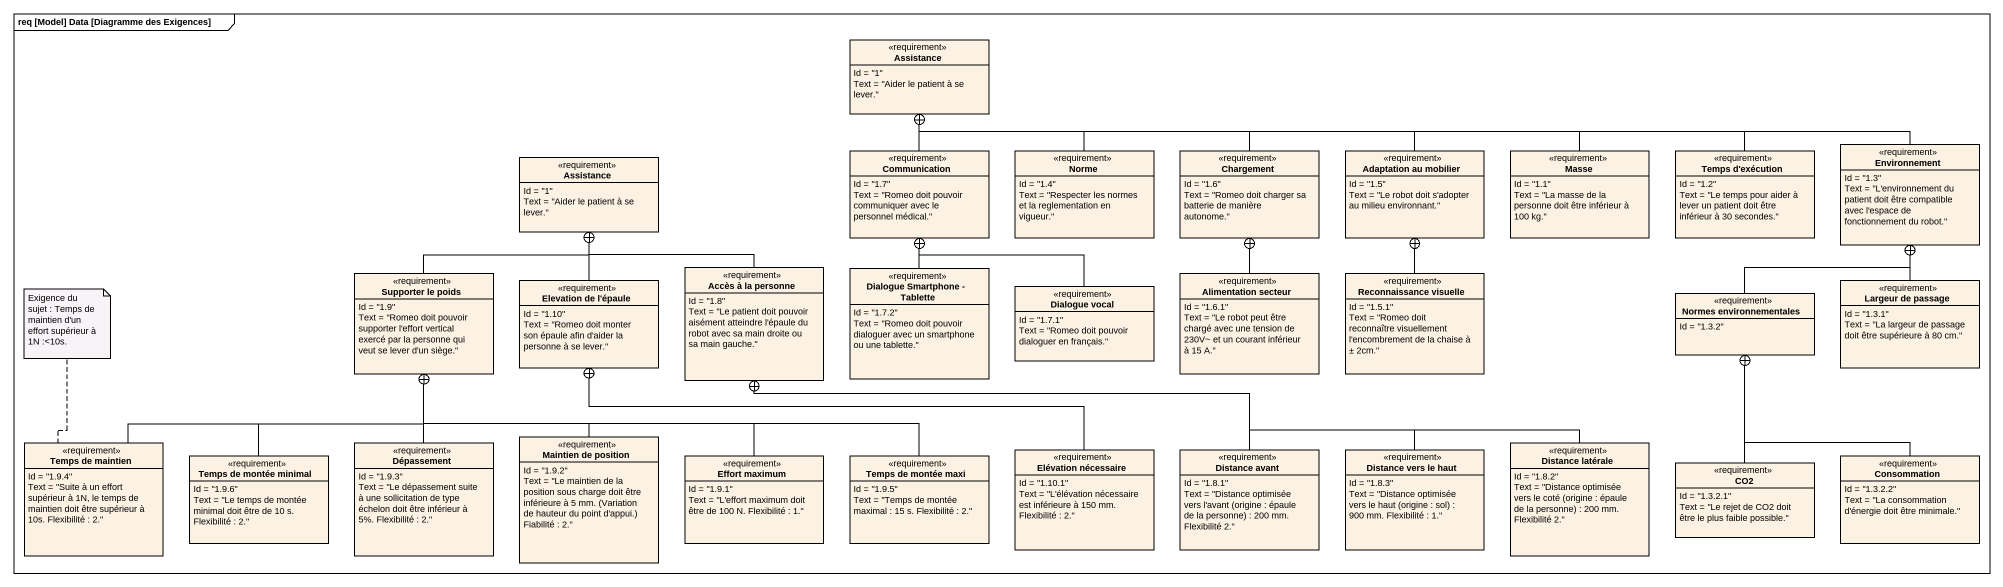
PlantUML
@startuml
mainframe req [Model] Data [Diagramme des Exigences]
hide circle
hide empty members
class Assistance <<requirement>> {
  Id = "1"
  Text = "Aider le patient à se lever."
}
class "Assistance" as Assistance_2 <<requirement>> {
  Id = "1"
  Text = "Aider le patient à se lever."
}
class Communication <<requirement>> {
  Id = "1.7"
  Text = "Romeo doit pouvoir communiquer avec le personnel médical."
}
class Norme <<requirement>> {
  Id = "1.4"
  Text = "Respecter les normes et la reglementation en vigueur."
}
class Chargement <<requirement>> {
  Id = "1.6"
  Text = "Romeo doit charger sa batterie de manière autonome."
}
class "Adaptation au mobilier" as Adaptation_au_mobilier <<requirement>> {
  Id = "1.5"
  Text = "Le robot doit s'adopter au milieu environnant."
}
class Masse <<requirement>> {
  Id = "1.1"
  Text = "La masse de la personne doit être inférieur à 100 kg."
}
class "Temps d'exécution" as Temps_d_exécution <<requirement>> {
  Id = "1.2"
  Text = "Le temps pour aider à lever un patient doit être inférieur à 30 secondes."
}
class Environnement <<requirement>> {
  Id = "1.3"
  Text = "L'environnement du patient doit être compatible avec l'espace de fonctionnement du robot."
}
class "Supporter le poids" as Supporter_le_poids <<requirement>> {
  Id = "1.9"
  Text = "Romeo doit pouvoir supporter l'effort vertical exercé par la personne qui veut se lever d'un siège."
}
class "Elevation de l'épaule" as Elevation_de_l_épaule <<requirement>> {
  Id = "1.10"
  Text = "Romeo doit monter son épaule afin d'aider la personne à se lever."
}
class "Accès à la personne" as Accès_à_la_personne <<requirement>> {
  Id = "1.8"
  Text = "Le patient doit pouvoir aisément atteindre l'épaule du robot avec sa main droite ou sa main gauche."
}
class "Dialogue Smartphone - Tablette" as Dialogue_Smartphone_Tablette <<requirement>> {
  Id = "1.7.2"
  Text = "Romeo doit pouvoir dialoguer avec un smartphone ou une tablette."
}
class "Alimentation secteur" as Alimentation_secteur <<requirement>> {
  Id = "1.6.1"
  Text = "Le robot peut être chargé avec une tension de 230V~ et un courant inférieur à 15 A."
}
class "Reconnaissance visuelle" as Reconnaissance_visuelle <<requirement>> {
  Id = "1.5.1"
  Text = "Romeo doit reconnaître visuellement l'encombrement de la chaise à ± 2cm."
}
class "Largeur de passage" as Largeur_de_passage <<requirement>> {
  Id = "1.3.1"
  Text = "La largeur de passage doit être supérieure à 80 cm."
}
class "Dialogue vocal" as Dialogue_vocal <<requirement>> {
  Id = "1.7.1"
  Text = "Romeo doit pouvoir dialoguer en français."
}
class "Normes environnementales" as Normes_environnementales <<requirement>> {
  Id = "1.3.2"
}
class "Maintien de position" as Maintien_de_position <<requirement>> {
  Id = "1.9.2"
  {field} Text = "Le maintien de la position sous charge doit être inférieure à 5 mm. (Variation de hauteur du point d'appui.) Fiabilité : 2."
}
class "Temps de maintien" as Temps_de_maintien <<requirement>> {
  Id = "1.9.4"
  Text = "Suite à un effort supérieur à 1N, le temps de maintien doit être supérieur à 10s. Flexibilité : 2."
}
class "Temps de montée minimal" as Temps_de_montée_minimal <<requirement>> {
  Id = "1.9.6"
  Text = "Le temps de montée minimal doit être de 10 s. Flexibilité : 2."
}
class Dépassement <<requirement>> {
  Id = "1.9.3"
  Text = "Le dépassement suite à une sollicitation de type échelon doit être inférieur à 5%. Flexibilité : 2."
}
class "Effort maximum" as Effort_maximum <<requirement>> {
  Id = "1.9.1"
  Text = "L'effort maximum doit être de 100 N. Flexibilité : 1."
}
class "Temps de montée maxi" as Temps_de_montée_maxi <<requirement>> {
  Id = "1.9.5"
  Text = "Temps de montée maximal : 15 s. Flexibilité : 2."
}
class "Elévation nécessaire" as Elévation_nécessaire <<requirement>> {
  Id = "1.10.1"
  Text = "L'élévation nécessaire est inférieure à 150 mm. Flexibilité : 2."
}
class "Distance avant" as Distance_avant <<requirement>> {
  Id = "1.8.1"
  {field} Text = "Distance optimisée vers l'avant (origine : épaule de la personne) : 200 mm. Flexibilité 2."
}
class "Distance vers le haut" as Distance_vers_le_haut <<requirement>> {
  Id = "1.8.3"
  {field} Text = "Distance optimisée vers le haut (origine : sol) : 900 mm. Flexibilité : 1."
}
class "Distance latérale" as Distance_latérale <<requirement>> {
  Id = "1.8.2"
  {field} Text = "Distance optimisée vers le coté (origine : épaule de la personne) : 200 mm. Flexibilité 2."
}
class CO2 <<requirement>> {
  Id = "1.3.2.1"
  Text = "Le rejet de CO2 doit être le plus faible possible."
}
class Consommation <<requirement>> {
  Id = "1.3.2.2"
  Text = "La consommation d'énergie doit être minimale."
}
Communication -up-+ Assistance
Norme -up-+ Assistance
Chargement -left-+ Assistance
Adaptation_au_mobilier -left-+ Assistance
Masse -left-+ Assistance
Temps_d_exécution -left-+ Assistance
Environnement -left-+ Assistance
Supporter_le_poids -up-+ Assistance_2
Elevation_de_l_épaule -up-+ Assistance_2
Accès_à_la_personne -up-+ Assistance_2
Dialogue_Smartphone_Tablette -up-+ Communication
Alimentation_secteur -up-+ Chargement
Reconnaissance_visuelle -up-+ Adaptation_au_mobilier
Largeur_de_passage -up-+ Environnement
Dialogue_vocal -up-+ Communication
Normes_environnementales -up-+ Environnement
Maintien_de_position -up-+ Supporter_le_poids
Temps_de_maintien -right-+ Supporter_le_poids
Temps_de_montée_minimal -up-+ Supporter_le_poids
Dépassement -up-+ Supporter_le_poids
Effort_maximum -left-+ Supporter_le_poids
Temps_de_montée_maxi -left-+ Supporter_le_poids
Elévation_nécessaire -left-+ Elevation_de_l_épaule
Distance_avant -left-+ Accès_à_la_personne
Distance_vers_le_haut -left-+ Accès_à_la_personne
Distance_latérale -left-+ Accès_à_la_personne
CO2 -up-+ Normes_environnementales
Consommation -up-+ Normes_environnementales
note top of Temps_de_maintien : Exigence du sujet : Temps de maintien d'un effort supérieur à 1N :<10s.
@enduml
